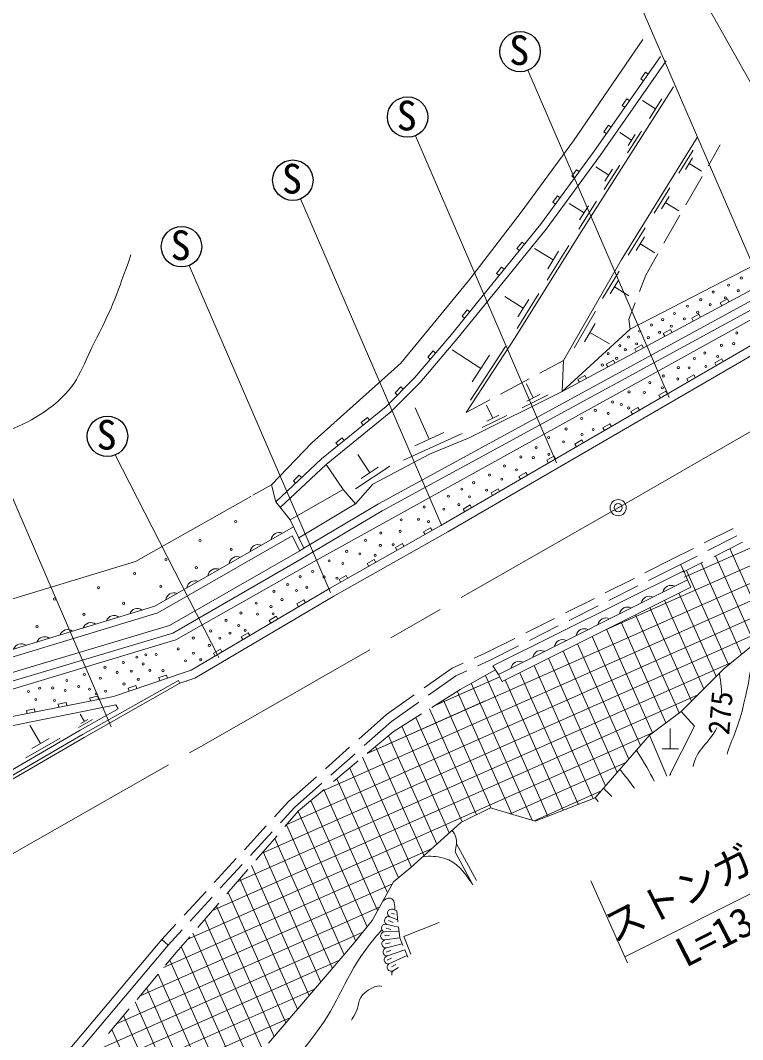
# Model space of a CAD drawing. Units: millimetres, scale not verified. Extents: x 40000 to 680000, y 20000 to 380000.
# Drawn here: x 202959 to 247618, y 256001 to 319041 of the extents above; entities that cross this region are included whole.
import ezdxf
from ezdxf.enums import TextEntityAlignment as Align

# ---------------------------------------------------------------- set-up
doc = ezdxf.new("R2010")
doc.units = ezdxf.units.MM
doc.header["$LTSCALE"] = 1000
doc.header["$PDMODE"] = 32
doc.header["$PDSIZE"] = 500
doc.linetypes.add('CHAIN', pattern=[18.5, 12, -1.5, 3.5, -1.5])
for name, color, linetype, lineweight in [('M-BGD', 7, 'Continuous', 13), ('M-BMK', 2, 'CHAIN', 13), ('M-BMK-SRVR', 3, 'Continuous', 13), ('M-STR-HTXT', 7, 'Continuous', 13)]:
    doc.layers.add(name, color=color, linetype=linetype, lineweight=lineweight)
doc.styles.add('ＭＳ ゴシック', font='')
doc.styles.get('ＭＳ ゴシック').set_extended_font_data('MS Gothic')

msp = doc.modelspace()

# ---------------------------------------------------------------- linework, layer by layer
at = {"layer": 'M-BGD'}
for p, q in [((250062, 299697), (241331, 319927)), ((243070, 295722), (234340, 315952)), ((241609, 315832), (241323, 315422)), ((241773, 315718), (241609, 315832)), ((241323, 315422), (241487, 315308)), ((240463, 314193), (240177, 313784)), ((240627, 314079), (240463, 314193)), ((242237, 313580), (241430, 314094)), ((242622, 314185), (241852, 312975)), ((240177, 313784), (240340, 313669)), ((239317, 312554), (239030, 312145)), ((239030, 312145), (239194, 312030)), ((239481, 312440), (239317, 312554)), ((240751, 311641), (240034, 312097)), ((241358, 312199), (240502, 310855)), ((236115, 291677), (227384, 311906)), ((244798, 311788), (240116, 304210)), ((240965, 311977), (240537, 311305)), ((243672, 309585), (244558, 311019)), ((245483, 310029), (246237, 311347)), ((244085, 309825), (244528, 310542)), ((244306, 310184), (245071, 309711)), ((237356, 309806), (237061, 309403)), ((237517, 309688), (237356, 309806)), ((239337, 309467), (238534, 309978)), ((240017, 310092), (239058, 308586)), ((239577, 309844), (239097, 309091)), ((237061, 309403), (237222, 309285)), ((244117, 307642), (245110, 309378)), ((242148, 307118), (243109, 308674)), ((229017, 287773), (220286, 308003)), ((236176, 308191), (235881, 307788)), ((235881, 307788), (236042, 307670)), ((236337, 308073), (236176, 308191)), ((237811, 307137), (236887, 307725)), ((238593, 307856), (237491, 306123)), ((242595, 307379), (243076, 308157)), ((242836, 307768), (243665, 307255)), ((238087, 307570), (237535, 306703)), ((242751, 305255), (243744, 306991)), ((240543, 304520), (241583, 306203)), ((252637, 306144), (240663, 299935)), ((233979, 305322), (233663, 304934)), ((234134, 305196), (233979, 305322)), ((236864, 305120), (235526, 302965)), ((241027, 304802), (241547, 305644)), ((241287, 305223), (242185, 304668)), ((233663, 304934), (233819, 304808)), ((235907, 304221), (234758, 304935)), ((236242, 304760), (235573, 303682)), ((253113, 305041), (236464, 296093)), ((241624, 303286), (242378, 304604)), ((222133, 283656), (213402, 303886)), ((236539, 298002), (240116, 304210)), ((221115, 285568), (253993, 303785)), ((232717, 303770), (232401, 303383)), ((232401, 303383), (232557, 303256)), ((232872, 303644), (232717, 303770)), ((238944, 301849), (239984, 303533)), ((241241, 302278), (241624, 303286)), ((239429, 302131), (239949, 302973)), ((235013, 302139), (233675, 299984)), ((239689, 302552), (240589, 302002)), ((234056, 301240), (232907, 301954)), ((234391, 301779), (233722, 300701)), ((240591, 300568), (240974, 301576)), ((246676, 301809), (246235, 301572)), ((246235, 301572), (246330, 301396)), ((246771, 301632), (246676, 301809)), ((230589, 301146), (230275, 300757)), ((230275, 300757), (230431, 300631)), ((230745, 301020), (230589, 301146)), ((237210, 298765), (238526, 301050)), ((244914, 300862), (244474, 300625)), ((245009, 300686), (244914, 300862)), ((237844, 299161), (238502, 300303)), ((240663, 299935), (240591, 300568)), ((244474, 300625), (244568, 300449)), ((236464, 296093), (240663, 299935)), ((238173, 299732), (239392, 299030)), ((243152, 299915), (242712, 299678)), ((242712, 299678), (242807, 299502)), ((243247, 299739), (243152, 299915)), ((232965, 298879), (230784, 295558)), ((241391, 298968), (240950, 298731)), ((241485, 298792), (241391, 298968)), ((228478, 298595), (228153, 298214)), ((228153, 298214), (228305, 298085)), ((228630, 298465), (228478, 298595)), ((231432, 297510), (229661, 298673)), ((231977, 298340), (230886, 296680)), ((240950, 298731), (241045, 298555)), ((235074, 297221), (236539, 298002)), ((236464, 296093), (236539, 298002)), ((239629, 298021), (239189, 297785)), ((239189, 297785), (239283, 297609)), ((239724, 297845), (239629, 298021)), ((246325, 298118), (245892, 297867)), ((245892, 297867), (245993, 297694)), ((246425, 297945), (246325, 298118)), ((237867, 297075), (237427, 296838)), ((237962, 296898), (237867, 297075)), ((244596, 297113), (244163, 296861)), ((244696, 296940), (244596, 297113)), ((226481, 296366), (226130, 296010)), ((226623, 296225), (226481, 296366)), ((232647, 295927), (234412, 296868)), ((234677, 295694), (234248, 296554)), ((237427, 296838), (237522, 296662)), ((244163, 296861), (244264, 296688)), ((226130, 296010), (226272, 295869)), ((235590, 295881), (233978, 295078)), ((235080, 295895), (234274, 295493)), ((242867, 296107), (242434, 295856)), ((242434, 295856), (242535, 295683)), ((242967, 295934), (242867, 296107)), ((208576, 275352), (199845, 295582)), ((228245, 293146), (227363, 295073)), ((230520, 294793), (231985, 295574)), ((232177, 294431), (231776, 295236)), ((241138, 295102), (240705, 294851)), ((241238, 294929), (241138, 295102)), ((224416, 294479), (224027, 294164)), ((224542, 294323), (224416, 294479)), ((233032, 294606), (231523, 293853)), ((232554, 294619), (231800, 294243)), ((240705, 294851), (240806, 294678)), ((224027, 294164), (224153, 294008)), ((239409, 294097), (238977, 293845)), ((238977, 293845), (239077, 293673)), ((239509, 293924), (239409, 294097)), ((222862, 293219), (222474, 292904)), ((222988, 293064), (222862, 293219)), ((230272, 293491), (226658, 291838)), ((229148, 293559), (227341, 292733)), ((222474, 292904), (222600, 292749)), ((237680, 293091), (237248, 292840)), ((237248, 292840), (237348, 292667)), ((237780, 292919), (237680, 293091)), ((215227, 279626), (208824, 292163)), ((224562, 291053), (223819, 292184)), ((235951, 292086), (235519, 291835)), ((236051, 291913), (235951, 292086)), ((222927, 290031), (221867, 291575)), ((225808, 291467), (223688, 290073)), ((225092, 291401), (224032, 290705)), ((235519, 291835), (235619, 291662)), ((220204, 290908), (219839, 290566)), ((220341, 290762), (220204, 290908)), ((234222, 291081), (233790, 290830)), ((233790, 290830), (233890, 290657)), ((234322, 290908), (234222, 291081)), ((218481, 290312), (217340, 289670)), ((222927, 290031), (219638, 288151)), ((219839, 290566), (219976, 290420)), ((223676, 289148), (222927, 290031)), ((232493, 290076), (232061, 289824)), ((232593, 289903), (232493, 290076)), ((232061, 289824), (232161, 289651)), ((223676, 289148), (220171, 287031)), ((230764, 289070), (230332, 288819)), ((230332, 288819), (230432, 288646)), ((230864, 288897), (230764, 289070)), ((254161, 289108), (244115, 284647)), ((220171, 287031), (219638, 288151)), ((254517, 288172), (239047, 281302)), ((219777, 287676), (219778, 287675)), ((228321, 287661), (227886, 287415)), ((228420, 287487), (228321, 287661)), ((247028, 287622), (245244, 286718)), ((220231, 286241), (219773, 287155)), ((220492, 286390), (220171, 287031)), ((227886, 287415), (227985, 287241)), ((247255, 287154), (245471, 286250)), ((253609, 286675), (224410, 273707)), ((226580, 286677), (226145, 286431)), ((226145, 286431), (226243, 286257)), ((226679, 286503), (226580, 286677)), ((244575, 286379), (243414, 285791)), ((247615, 286767), (245829, 285866)), ((246836, 286374), (249157, 281146)), ((224839, 285693), (224404, 285447)), ((224938, 285519), (224839, 285693)), ((243414, 285791), (241576, 284865)), ((244802, 285911), (243648, 285327)), ((245942, 285923), (248354, 280491)), ((212575, 280737), (221115, 285568)), ((252423, 285054), (221623, 271375)), ((224404, 285447), (224502, 285273)), ((232183, 279123), (243974, 284988)), ((243648, 285327), (241805, 284399)), ((243974, 284988), (243774, 285390)), ((245159, 285529), (243927, 284907)), ((243974, 284988), (244200, 284440)), ((244154, 285022), (246748, 279180)), ((245048, 285472), (247551, 279836)), ((223098, 284709), (222663, 284463)), ((222663, 284463), (222761, 284289)), ((223196, 284535), (223098, 284709)), ((244200, 284440), (232518, 278593)), ((240906, 284528), (239120, 283629)), ((244115, 284647), (244012, 284601)), ((244200, 284440), (244424, 283993)), ((244424, 283993), (232742, 278145)), ((241135, 284061), (239349, 283162)), ((251236, 283432), (219434, 269309)), ((220491, 283200), (220061, 282946)), ((220593, 283027), (220491, 283200)), ((238450, 283291), (236664, 282392)), ((242786, 283174), (245217, 277700)), ((243681, 283622), (245975, 278457)), ((220061, 282946), (220162, 282773)), ((238679, 282825), (236893, 281925)), ((241891, 282725), (244459, 276944)), ((218769, 282184), (218338, 281930)), ((218338, 281930), (218440, 281758)), ((218870, 282011), (218769, 282184)), ((235994, 282055), (234207, 281155)), ((240101, 281829), (242873, 275587)), ((240996, 282277), (243692, 276206)), ((217046, 281168), (216615, 280914)), ((217148, 280996), (217046, 281168)), ((249707, 281659), (217901, 267534)), ((236223, 281588), (234436, 280688)), ((239206, 281381), (242054, 274968)), ((192446, 274648), (212227, 280632)), ((212227, 280632), (212575, 280737)), ((216615, 280914), (216717, 280742)), ((233537, 280818), (231700, 279893)), ((238310, 280933), (241307, 274185)), ((215323, 280152), (214893, 279898)), ((214893, 279898), (214994, 279726)), ((215425, 279980), (215323, 280152)), ((233767, 280351), (231924, 279423)), ((236520, 280037), (239856, 272525)), ((237415, 280485), (240581, 273355)), ((246939, 279336), (216369, 265759)), ((230335, 279278), (229654, 278971)), ((231700, 279893), (231019, 279586)), ((231924, 279423), (231250, 279120)), ((235625, 279589), (239130, 271695)), ((229654, 278971), (227931, 277756)), ((230567, 278812), (229893, 278509)), ((232344, 278869), (230151, 277661)), ((232518, 278593), (232183, 279123)), ((233834, 278692), (237448, 270556)), ((234730, 279140), (238380, 270921)), ((211994, 278550), (211521, 278389)), ((211521, 278389), (211585, 278200)), ((212059, 278360), (211994, 278550)), ((212827, 278040), (212728, 278214)), ((213214, 278181), (213227, 278176)), ((229893, 278509), (228205, 277314)), ((232596, 278437), (228500, 276618)), ((230841, 278041), (234601, 269575)), ((231720, 278525), (235584, 269826)), ((232518, 278593), (232742, 278145)), ((232939, 278244), (236516, 270191)), ((210100, 277908), (209627, 277748)), ((209627, 277748), (209691, 277558)), ((210164, 277719), (210100, 277908)), ((211595, 277594), (211614, 277586)), ((230151, 277661), (228394, 276551)), ((231241, 277835), (228500, 276618)), ((229967, 277545), (233341, 269950)), ((205783, 276852), (205293, 276755)), ((205293, 276755), (205332, 276559)), ((205822, 276656), (205783, 276852)), ((207745, 277241), (207255, 277144)), ((207255, 277144), (207294, 276947)), ((207784, 277045), (207745, 277241)), ((244813, 277298), (214836, 263984)), ((231709, 276949), (224410, 273707)), ((227318, 277323), (225596, 276108)), ((227593, 276881), (225904, 275686)), ((229113, 277005), (232080, 270325)), ((208867, 276698), (192727, 273501)), ((203822, 276463), (203331, 276366)), ((203331, 276366), (203370, 276170)), ((203860, 276267), (203822, 276463)), ((206187, 276171), (206193, 276169)), ((206923, 275670), (206659, 276131)), ((208867, 276698), (208999, 276456)), ((227760, 276150), (226003, 275040)), ((228259, 276465), (231170, 269910)), ((207421, 275803), (206556, 275308)), ((207139, 275794), (206706, 275547)), ((225596, 276108), (223877, 274579)), ((225904, 275686), (224214, 274183)), ((227404, 275925), (230274, 269463)), ((204197, 274315), (203546, 275451)), ((242086, 274992), (213303, 262209)), ((226003, 275040), (224427, 273721)), ((226550, 275385), (229482, 268782)), ((243148, 275240), (243148, 273990)), ((205425, 274641), (203294, 273421)), ((204729, 274620), (203664, 274010)), ((225716, 274799), (228700, 268080)), ((242934, 272286), (241868, 274827)), ((223317, 274081), (221823, 272752)), ((223654, 273685), (222159, 272356)), ((224918, 274132), (227918, 267378)), ((243648, 273990), (242648, 273990)), ((223852, 273240), (222318, 271956)), ((224120, 273465), (227135, 266676)), ((240402, 273150), (233254, 269975)), ((223322, 272797), (226334, 266015)), ((221262, 272254), (219544, 270725)), ((221599, 271857), (219909, 270354)), ((222525, 272130), (225654, 265083)), ((221742, 271475), (220166, 270156)), ((221727, 271462), (225047, 263987)), ((238839, 271361), (234729, 269536)), ((219544, 270725), (218669, 269773)), ((220929, 270795), (224399, 262982)), ((238492, 270965), (238691, 270725)), ((219909, 270354), (219043, 269411)), ((220166, 270156), (219318, 269174)), ((220135, 270120), (223700, 262092)), ((232029, 270340), (230198, 269425)), ((218161, 269221), (216808, 267748)), ((219412, 269283), (222982, 261246)), ((218535, 268859), (217182, 267386)), ((218828, 268607), (217521, 267093)), ((218690, 268446), (222261, 260405)), ((229935, 268100), (229844, 267621)), ((229935, 268100), (231171, 265833)), ((228419, 267828), (211813, 260453)), ((217967, 267610), (221541, 259563)), ((230945, 265581), (229844, 267621)), ((216301, 267196), (214947, 265723)), ((216675, 266834), (215321, 265361)), ((217244, 266773), (220820, 258722)), ((217030, 266525), (215723, 265012)), ((225965, 265644), (210361, 258714)), ((216522, 265936), (220100, 257880)), ((214440, 265171), (213087, 263698)), ((214814, 264809), (213461, 263336)), ((215799, 265100), (219379, 257039)), ((225160, 264193), (208910, 256975)), ((215233, 264444), (213926, 262930)), ((215077, 264263), (218659, 256198)), ((225812, 263595), (226290, 263407)), ((225904, 263828), (226090, 263754)), ((225995, 264060), (226228, 263969)), ((226304, 263279), (226228, 263969)), ((212579, 263146), (211704, 262193)), ((214354, 263426), (217944, 255343)), ((225570, 262887), (225862, 262817)), ((225629, 263130), (226339, 262959)), ((225720, 263363), (226000, 263253)), ((226412, 262292), (226336, 262981)), ((228851, 263245), (226672, 262369)), ((224131, 262641), (207458, 255237)), ((212953, 262784), (212087, 261841)), ((213436, 262363), (212588, 261381)), ((213631, 262590), (217235, 254477)), ((225446, 262665), (226369, 262688)), ((225482, 262417), (225779, 262461)), ((225519, 262170), (226410, 262303)), ((226608, 261830), (226412, 262292)), ((226672, 262369), (227104, 261296)), ((212087, 261841), (211704, 262193)), ((212087, 261841), (211704, 262193)), ((212909, 261753), (216525, 253610)), ((225530, 261918), (225821, 261992)), ((225592, 261676), (226567, 261926)), ((212588, 261381), (211937, 260602)), ((225583, 261417), (225865, 261517)), ((225637, 260914), (225910, 261038)), ((225666, 261181), (226724, 261556)), ((225739, 260686), (226875, 261199)), ((226921, 261092), (226725, 261554)), ((222692, 260908), (206006, 253498)), ((212191, 260906), (215816, 252743)), ((225907, 260497), (226170, 260641)), ((226027, 260277), (226348, 260453)), ((211457, 260026), (210175, 258491)), ((211477, 260050), (215107, 251876)), ((221180, 259142), (204555, 251759)), ((210762, 259195), (214398, 251009)), ((209694, 257915), (208413, 256380)), ((210048, 258339), (213721, 250069)), ((219668, 257377), (203103, 250020)), ((209334, 257484), (213061, 249091)), ((208620, 256628), (212401, 248113))]:
    msp.add_line(p, q, dxfattribs=at)
for points in [[(241452, 317853), (237153, 311597), (233923, 307174), (230666, 302934), (226494, 297845), (220976, 292918), (218481, 290312)], [(242532, 316802), (238435, 310945), (235124, 306413), (231567, 302039), (229610, 299612), (227325, 296937), (225570, 295157), (221571, 291915), (218746, 289268)], [(242901, 316544), (238802, 310683), (235481, 306138), (231916, 301756), (229956, 299325), (227657, 296633), (225873, 294824), (221867, 291575), (219028, 288915)], [(230520, 294793), (233563, 299425), (237486, 305743), (243338, 314938)], [(177312, 271581), (179275, 271914), (181206, 272348), (212179, 281607), (220231, 286241), (220492, 286390), (220487, 286399), (225093, 289134), (253456, 304596)], [(253705, 304162), (225340, 288699), (220200, 285647), (212377, 281145), (181333, 271864), (179372, 271423), (177383, 271086)], [(254663, 302735), (229110, 287877), (222071, 283899), (213516, 278854), (213025, 278688)], [(254940, 302260), (229383, 287400), (222346, 283423), (213746, 278351), (212827, 278040)], [(223676, 289148), (224747, 290346), (228256, 292212), (230711, 293225), (236464, 296093)], [(219638, 288151), (218746, 289268), (218481, 290312)], [(217214, 289599), (210075, 285583), (183697, 277561), (180909, 276793), (178069, 276222), (175308, 275806), (172557, 275538), (170883, 275491), (169876, 275505), (166931, 275642), (164041, 275792), (161091, 276029), (157047, 276445), (152461, 277099), (149776, 277662), (149041, 277912), (147601, 278528), (145263, 279918), (141895, 282490)], [(219845, 287715), (211271, 282811), (184532, 274679), (181604, 273873), (178589, 273266), (175677, 272828), (172745, 272542), (170904, 272490), (169786, 272506), (166784, 272645), (163843, 272798), (163362, 272837)], [(219773, 287155), (211451, 282395), (184657, 274247), (181708, 273435), (178667, 272823), (175733, 272381), (172773, 272093), (170907, 272040), (169772, 272057), (166762, 272196), (163813, 272349), (160776, 272593), (156627, 273020), (151864, 273699), (148863, 274328), (147805, 274688), (146034, 275446), (143435, 276991), (140912, 278647), (139703, 279389)], [(250650, 282632), (249409, 281352), (246481, 278962), (243809, 276295), (241868, 274827), (238492, 270965), (234794, 269517), (232029, 270340)], [(213025, 278688), (208724, 277231), (192620, 274040)], [(212728, 278214), (206796, 274870), (197316, 269353), (194226, 267654)], [(212827, 278040), (206895, 274697), (197415, 269178), (194292, 267462)], [(208999, 276456), (206647, 275131), (197168, 269614), (194129, 267943)], [(243809, 276295), (244643, 275393), (243091, 272344)], [(224706, 263372), (226033, 265768), (227107, 266651), (230198, 269425)], [(218303, 255783), (223627, 262000), (224706, 263372)], [(211704, 262193), (201065, 249576), (199599, 248246), (198071, 247091), (196155, 245733), (194493, 244591), (192780, 243551), (191014, 242649), (189458, 242108), (187160, 241584), (185140, 241525), (183164, 241665), (175234, 242757), (173307, 243244), (171416, 243932), (166013, 246567), (165583, 246691)], [(212087, 261841), (201440, 249214), (199931, 247846), (198378, 246671), (196453, 245307), (194776, 244154), (193034, 243097), (191219, 242170), (189602, 241607), (187226, 241066), (185129, 241005), (183110, 241147), (175135, 242246), (173154, 242747), (171213, 243453), (165825, 246080)]]:
    msp.add_lwpolyline(points, dxfattribs=at)
at = {"layer": 'M-BGD', "lineweight": 25}
for centre in [(233858, 317106), (226903, 313060), (219805, 309156), (212921, 305040), (208343, 293317)]:
    msp.add_circle(centre, 1250, dxfattribs=at)
at = {"layer": 'M-BGD'}
for centre in [(246746, 302662), (247541, 303107), (245802, 302237), (247349, 302325), (244211, 301363), (245028, 301768), (245610, 301455), (246554, 301880), (243404, 300908), (244836, 300986), (241982, 300200), (242677, 300534), (243212, 300125), (244019, 300580), (240558, 299454), (241254, 299815), (241790, 299417), (242485, 299751), (247262, 299704), (240024, 298920), (241063, 299032), (246306, 298940), (247062, 299047), (239305, 298425), (239832, 298138), (240366, 298671), (244630, 298133), (245287, 298466), (246071, 298247), (238942, 297726), (243642, 297566), (244310, 297546), (245339, 297638), (242712, 297044), (243610, 296858), (241884, 296634), (242653, 296318), (240590, 296061), (241539, 296023), (239569, 295439), (240122, 295287), (240569, 295070), (237667, 294413), (238511, 294920), (239301, 294739), (236702, 293771), (238379, 293737), (235621, 293243), (237684, 293430), (234855, 292613), (236547, 292971), (233905, 292037), (234674, 291995), (235634, 292203), (232893, 291479), (233633, 291246), (231966, 290919), (232724, 290670), (230258, 290052), (230991, 290447), (231788, 289987), (229419, 289612), (230728, 289576), (227931, 288940), (229141, 288808), (230068, 289091), (216272, 288047), (226509, 288154), (227572, 288185), (228200, 288037), (226439, 287436), (214067, 286877), (224295, 286880), (225245, 287331), (215995, 286326), (223134, 286201), (225214, 286568), (226007, 286610), (211959, 285700), (222055, 285617), (223947, 286048), (224899, 285952), (213838, 285191), (221030, 284953), (222893, 285454), (210022, 284827), (220258, 284632), (221737, 284614), (222539, 284538), (207788, 283957), (211641, 284040), (218637, 283728), (219490, 284149), (220036, 283777), (220669, 283977), (205080, 283252), (209341, 282987), (217543, 282993), (219133, 283216), (216597, 282390), (218453, 282781), (206888, 282308), (215677, 281929), (217617, 282319), (218588, 282336), (203988, 281539), (214728, 281277), (215916, 281144), (216461, 281618), (216859, 281316), (213656, 280837), (215294, 280829), (212716, 280165), (213656, 279907), (214642, 280383), (209320, 279326), (210162, 279659), (210551, 279235), (210712, 279802), (211354, 279821), (213171, 279433), (214111, 279497), (206915, 278589), (208190, 279029), (208939, 278716), (209815, 278789), (210962, 278843), (211775, 278824), (205828, 278215), (207902, 278359), (209365, 277996), (210248, 278287), (203461, 277530), (204150, 277741), (204957, 277750), (205727, 277589), (206567, 277838), (207228, 277680), (207647, 277387), (208234, 277549), (203914, 277036), (205073, 276975)]:
    msp.add_circle(centre, 65.2, dxfattribs=at)
for centre, radius, start, end in [((218962, 286864), 500, 66.63989, 172.90009), ((217660, 286120), 500, 66.63989, 172.90009), ((216358, 285375), 500, 66.63989, 172.90009), ((215056, 284630), 500, 66.63989, 172.90009), ((213754, 283885), 500, 66.63989, 172.90009), ((243188, 283598), 500, 63.46217, 169.72237), ((212452, 283141), 500, 66.63989, 172.90009), ((241847, 282927), 500, 63.46217, 169.72237), ((210188, 282168), 500, 53.78435, 160.04455), ((240505, 282255), 500, 63.46217, 169.72237), ((207317, 281295), 500, 53.78435, 160.04455), ((208752, 281731), 500, 53.78435, 160.04455), ((239164, 281584), 500, 63.46217, 169.72237), ((205882, 280858), 500, 53.78435, 160.04455), ((237823, 280913), 500, 63.46217, 169.72237), ((204447, 280422), 500, 53.78435, 160.04455), ((236481, 280241), 500, 63.46217, 169.72237), ((203012, 279985), 500, 53.78435, 160.04455), ((235140, 279570), 500, 63.46217, 169.72237), ((233799, 278898), 500, 63.46217, 169.72237), ((225720, 263363), 250, 68.50205, 248.50205), ((225904, 263828), 250, 68.50205, 248.50205), ((225537, 262897), 250, 68.50205, 248.50205), ((225482, 262417), 250, 98.45037, 278.45037), ((225556, 261923), 250, 98.45037, 278.45037), ((225629, 261428), 250, 98.45037, 278.45037), ((225703, 260934), 250, 98.45037, 278.45037), ((225883, 260482), 250, 125.08761, 305.08761), ((226171, 260073), 250, 125.08761, 198.93225)]:
    msp.add_arc(centre, radius, start, end, dxfattribs=at)
for points, knots in [([(151589, 283967), (152547, 283623), (152977, 283577), (153890, 283468), (156222, 283189), (157452, 284351), (159775, 284694), (163491, 285243), (165600, 286018), (169341, 285678), (172323, 285407), (173590, 283426), (176569, 283126), (179503, 282830), (181329, 283411), (183930, 284800), (185933, 285870), (186554, 287215), (188477, 288424), (192797, 291139), (196094, 290830), (200712, 293000), (202553, 293864), (203757, 294147), (205285, 295489), (206640, 296680), (206852, 297835), (207686, 299434), (208682, 301344), (208932, 302116), (209793, 304531)], [0, 0, 0, 0, 1, 1, 1, 2, 2, 2, 3, 3, 3, 4, 4, 4, 5, 5, 5, 6, 6, 6, 7, 7, 7, 8, 8, 8, 9, 9, 9, 10, 10, 10, 10]), ([(248354, 280491), (248086, 278617), (247999, 278062), (247638, 276532), (247361, 275357), (246953, 274593), (246657, 273656)], [0, 0, 0, 0, 1, 1, 1, 2, 2, 2, 2]), ([(229653, 268936), (229726, 268857), (229748, 268818), (229796, 268735), (229925, 268516), (229910, 268381), (229935, 268100)], [0, 0, 0, 0, 1, 1, 1, 2, 2, 2, 2]), ([(227835, 267304), (228359, 267374), (228643, 267350), (229134, 267219), (230026, 266981), (230325, 266419), (230905, 265653)], [0, 0, 0, 0, 1, 1, 1, 2, 2, 2, 2]), ([(225370, 264570), (225493, 264671), (225665, 264780), (225840, 264752), (226114, 264707), (226111, 264262), (226123, 264012)], [0, 0, 0, 0, 1, 1, 1, 2, 2, 2, 2]), ([(210311, 245014), (213273, 247654), (214149, 248408), (216397, 250794), (218352, 252868), (219424, 254062), (221166, 256319), (222719, 258333), (222976, 259886), (224555, 261879), (224841, 262241), (224936, 262382), (225305, 262791)], [0, 0, 0, 0, 1, 1, 1, 2, 2, 2, 3, 3, 3, 4, 4, 4, 4]), ([(223430, 257199), (223500, 257318), (223572, 257442), (223646, 257571), (223930, 258064), (223795, 258558), (224253, 258894), (224604, 259152), (224926, 259408), (225309, 259294)], [0, 0, 0, 0, 1, 1, 1, 2, 2, 2, 3, 3, 3, 3])]:
    msp.add_open_spline(points, degree=3, knots=knots, dxfattribs=at)
for points in [[(246184, 278666), (246270, 278047), (246331, 277584), (246337, 277139)], [(246015, 275285), (245610, 274354), (244728, 273965), (244559, 272884)], [(241050, 273891), (241578, 273075), (241869, 272575), (242141, 271994)], [(240027, 272721), (240372, 272279), (240675, 271903), (240942, 271553)], [(243147, 272452), (243158, 272427), (243169, 272401), (243180, 272376)], [(239004, 271550), (239201, 271366), (239378, 271197), (239538, 271036)]]:
    msp.add_open_spline(points, degree=3, dxfattribs=at)
at = {"layer": 'M-BMK'}
msp.add_lwpolyline([(176972, 258553), (179437, 258767), (182615, 259254), (185632, 259924), (188630, 260830), (191492, 261866), (194219, 263072), (197412, 264676), (201698, 267056), (214152, 274156), (239924, 288902), (255612, 297948), (280675, 312464)], dxfattribs=at)
at = {"layer": 'M-BMK-SRVR'}
msp.add_circle((239924, 288902), 500, dxfattribs=at)
msp.add_point((239924, 288902), dxfattribs=at)
at = {"layer": 'M-STR-HTXT'}
for p, q in [((256072, 300972), (240809, 328223)), ((252070, 267000), (240337, 261127)), ((238224, 265819), (240509, 260745))]:
    msp.add_line(p, q, dxfattribs=at)

# ---------------------------------------------------------------- texts
at = {"layer": 'M-BGD', "style": 'ＭＳ ゴシック'}
for p in [(233180, 315732), (226224, 311687), (219127, 307783), (212242, 303666), (207664, 291944)]:
    msp.add_text('S', height=1833, dxfattribs=at).set_placement(p, align=Align.BOTTOM_LEFT)
msp.add_text('275', height=1320, rotation=85.016, dxfattribs=at).set_placement((246242, 276206), align=Align.MIDDLE_CENTER)
at = {"layer": 'M-STR-HTXT', "style": 'ＭＳ ゴシック'}
for s, p in [('ストンガード', (239876, 261461)), ('L=13.0', (244343, 259940))]:
    msp.add_text(s, height=1833, rotation=27.184, dxfattribs=at).set_placement(p, align=Align.BOTTOM_LEFT)

doc.saveas('drawing.dxf')
